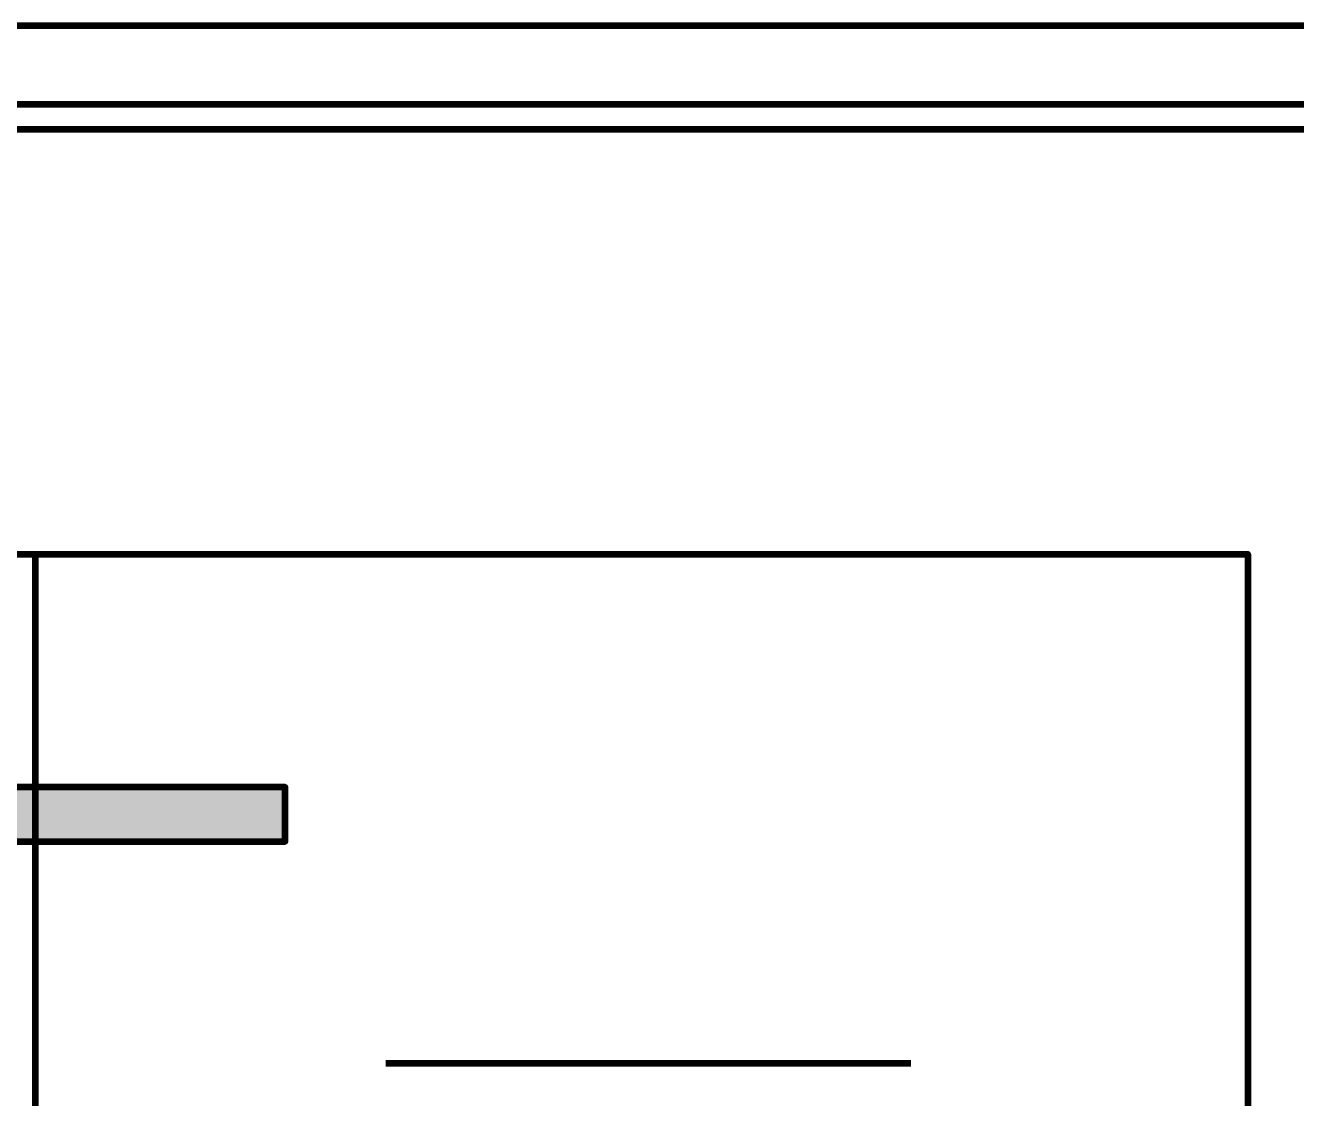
# Model space of a CAD drawing. Header units: inches. Extents: x 16 to 776, y 37 to 575.
# Drawn here: x 219.2 to 420.9, y 404.5 to 574.8 of the extents above; entities that cross this region are included whole.
import ezdxf

# ---------------------------------------------------------------- set-up
doc = ezdxf.new("R2010")
doc.units = ezdxf.units.IN
doc.header["$MEASUREMENT"] = 0
for name, color, linetype, lineweight in [('H', 7, 'CONTINUOUS', 100), ('P', 250, 'CONTINUOUS', 100), ('Text', 250, 'CONTINUOUS', 100)]:
    doc.layers.add(name, color=color, linetype=linetype, lineweight=lineweight)
doc.styles.get("Standard").update_dxf_attribs({"font": 'txt', "width": 0.75})

msp = doc.modelspace()

# ---------------------------------------------------------------- hatches: boundary and pattern name
at = {"layer": 'H', "linetype": 'Continuous'}
for points in [[(62.67, 445.17), (260.5, 445.17), (62.67, 453.83)], [(260.5, 445.17), (62.67, 453.83), (260.5, 453.83)]]:
    msp.add_hatch(color=7, dxfattribs=at).paths.add_polyline_path(points)

# ---------------------------------------------------------------- linework, layer by layer
at = {"layer": 'P', "color": 0, "linetype": 'Continuous'}
for points in [[(15.83, 574.83), (776, 574.83), (776, 37.33), (15.83, 37.33), (15.83, 574.83)], [(28.5, 49.83), (28.5, 562.33), (763.33, 562.33), (763.33, 49.83), (28.5, 49.83)], [(36.5, 558.33), (755.5, 558.33)], [(54.83, 490.83), (413.33, 490.83), (413.33, 96.17), (54.83, 96.17), (54.83, 490.83)], [(220.83, 490.83), (413.33, 490.83), (413.33, 96.17), (220.83, 96.17), (220.83, 490.83)], [(276.5, 410), (359.83, 410)]]:
    msp.add_lwpolyline(points, dxfattribs=at)
at = {"layer": 'P', "color": 7, "linetype": 'Continuous'}
msp.add_lwpolyline([(62.67, 445.17), (260.5, 445.17), (260.5, 453.83), (62.67, 453.83), (62.67, 445.17)], dxfattribs=at)

# ---------------------------------------------------------------- texts
at = {"layer": 'Text', "color": 7, "linetype": 'Continuous', "char_height": 5.8333, "attachment_point": 4}
for insert in [(222.17, 452.67), (227.17, 452.67), (231.67, 452.67), (235.83, 452.67), (240.83, 452.67), (245.33, 452.67), (249.5, 452.67), (253.33, 452.67)]:
    msp.add_mtext('{\\fCIDFont+ F6|b0|i0|c1|p15;}', dxfattribs=dict(at, insert=insert))
at = {"layer": 'Text', "color": 0, "linetype": 'Continuous', "char_height": 5.3333, "attachment_point": 4}
for insert in [(276.33, 417.17), (281.67, 417.17), (285.83, 417.17), (290, 417.17), (294.33, 417.17), (298.83, 417.17), (303.17, 417.17), (307.5, 417.17), (311.67, 417.17), (316.17, 417.17), (318.67, 417.17), (323.67, 417.17), (328, 417.17), (332, 417.17), (336.17, 417.17), (340.67, 417.17), (344.83, 417.17), (348.67, 417.17), (352.67, 417.17), (355.17, 417.17)]:
    msp.add_mtext('{\\fCIDFont+ F2|b0|i0|c1|p15;}', dxfattribs=dict(at, insert=insert))

doc.saveas('drawing.dxf')
